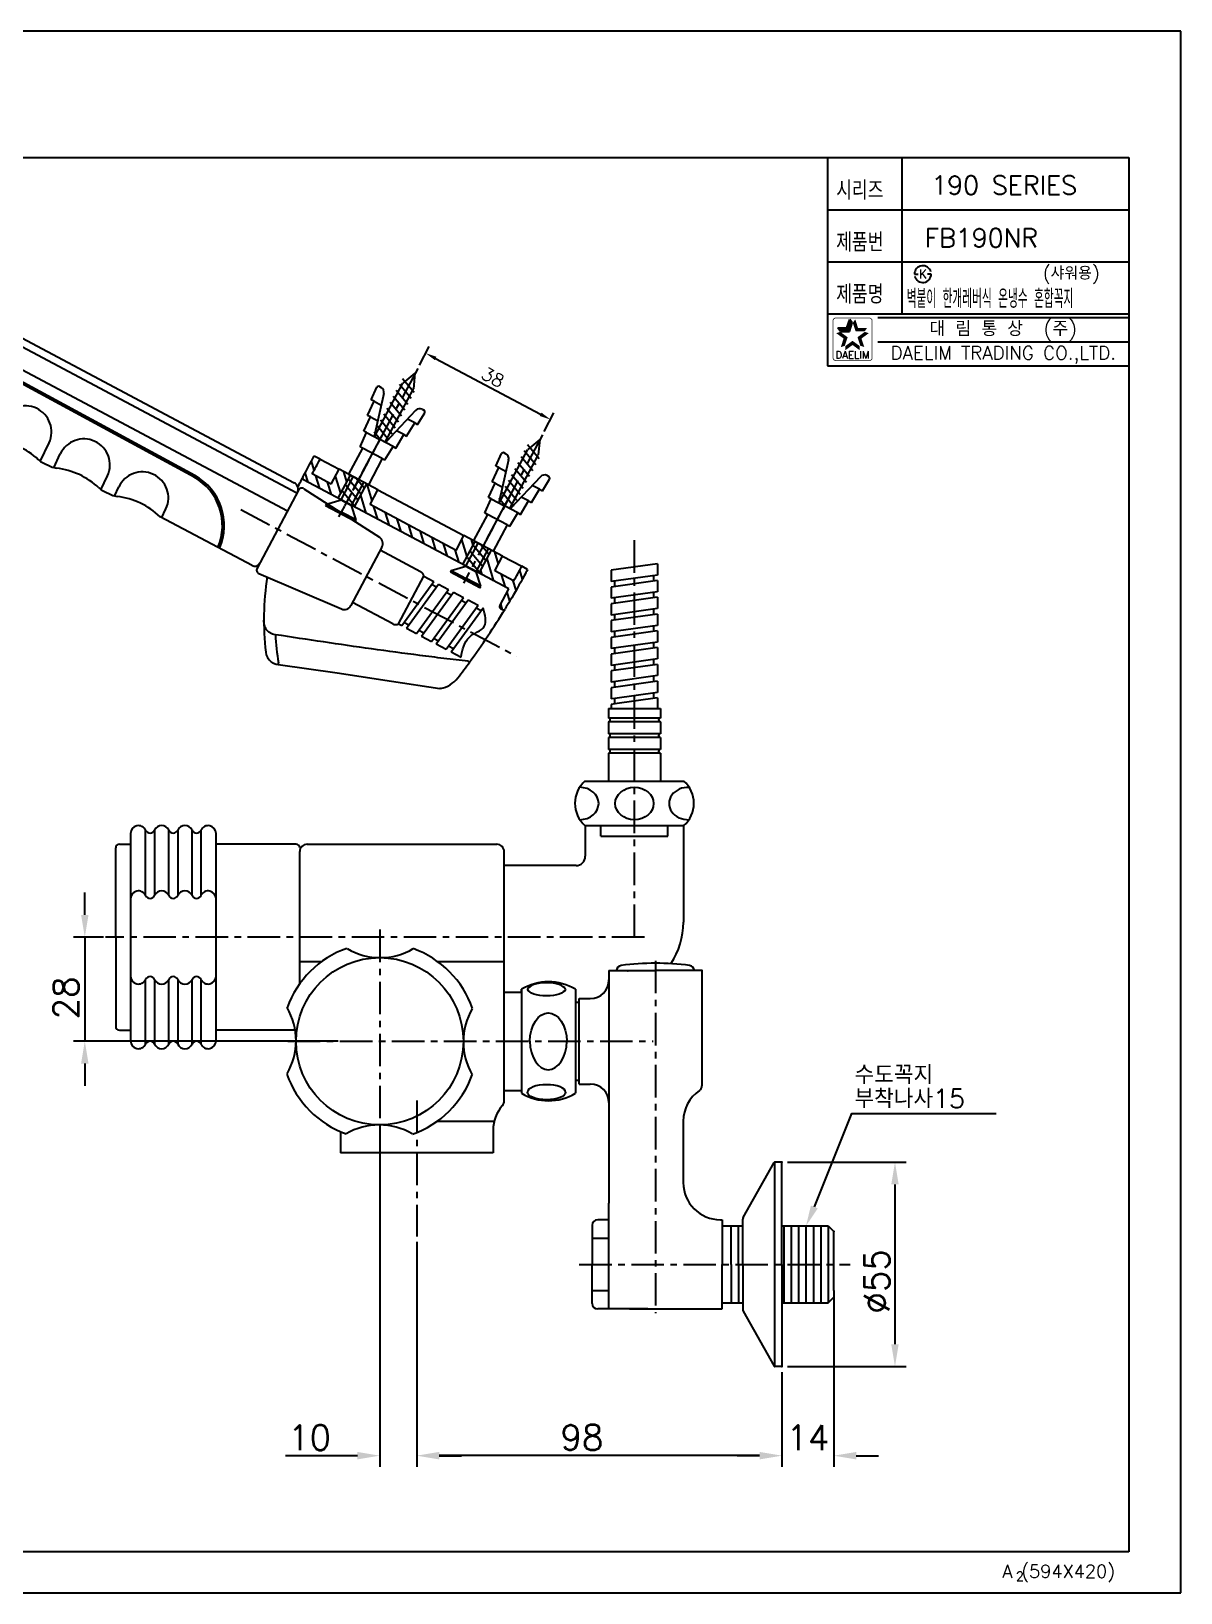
# Model space of a CAD drawing. Extents: x 22467 to 23061, y -1659 to -1239.
# Drawn here: x 22751.7 to 23060.9, y -1658.9 to -1238.9 of the extents above; entities that cross this region are included whole.
import ezdxf
from ezdxf.enums import TextEntityAlignment as Align

# ---------------------------------------------------------------- set-up
doc = ezdxf.new("R2010")
doc.units = 0
doc.header["$LTSCALE"] = 7
doc.header["$MEASUREMENT"] = 0
doc.linetypes.add('CENTER', pattern=[2, 1.25, -0.25, 0.25, -0.25])
doc.layers.get('0').update_dxf_attribs({"color": 2, "linetype": 'CONTINUOUS'})
doc.layers.get('DEFPOINTS').update_dxf_attribs({"linetype": 'CONTINUOUS'})
for name, color, linetype in [('CENTER', 1, 'CENTER'), ('CL', 1, 'CENTER'), ('D', 2, 'CONTINUOUS'), ('DIM', 2, 'CONTINUOUS'), ('DWG', 7, 'CONTINUOUS')]:
    doc.layers.add(name, color=color, linetype=linetype)
doc.styles.add('GHS', font='romans', dxfattribs={"bigfont": 'ghs'})
doc.styles.add('HAN', font='TXT.shx', dxfattribs={"bigfont": 'GHS.shx'})
doc.styles.add('ROMANS', font='romans')
doc.dimstyles.get("Standard").update_dxf_attribs({"dimtxt": 0.18, "dimasz": 0.18, "dimexe": 0.18, "dimexo": 0.0625, "dimgap": 0.09, "dimtad": 0, "dimtih": 1, "dimtoh": 1, "dimdec": 4, "dimzin": 0, "dimdsep": 46, "dimtxsty": 'Standard', "dimcen": 0.09, "dimadec": 0, "dimazin": 0, "dimtfac": 1, "dimtdec": 4, "dimtofl": 0, "dimtmove": 0, "dimatfit": 3, "dimfxl": 0, "dimtolj": 1, "dimtzin": 0, "dimarcsym": 0})

# ---------------------------------------------------------------- blocks, each defined once
blk = doc.blocks.new('KS')
at = {"layer": 'D'}
for p, q in [((-2.25, 0), (-1.75, 0)), ((-1.75, 0), (-1.25, 0)), ((1.75, 0), (1.25, 0)), ((2.25, 0), (1.75, 0))]:
    blk.add_line(p, q, dxfattribs=at)
for start, end in [(15, 180), (195, 0)]:
    blk.add_arc((0, 0), 2.25, start, end, dxfattribs=at)
at = {"layer": 'D', "style": 'HAN'}
blk.add_text('K', height=2.39, dxfattribs=at).set_placement((0, 0), align=Align.MIDDLE)
blk = doc.blocks.new('BORDER')
for p, q in [((1, 1), (0, 1)), ((1, 0), (1, 1)), ((0, 0), (1, 0))]:
    blk.add_line(p, q)
blk = doc.blocks.new('양식')
at = {"color": 4}
for p, q in [((1219, 386), (1768, 386)), ((1768, 386), (1768, 11)), ((1768, 11), (1219, 11))]:
    blk.add_line(p, q, dxfattribs=at)
at = {"color": 7}
for p, q in [((1687, 386), (1687, 330)), ((1707, 386), (1707, 344)), ((1687, 372), (1768, 372)), ((1687, 358), (1768, 358)), ((1687, 344), (1768, 344)), ((1687, 330), (1768, 330))]:
    blk.add_line(p, q, dxfattribs=at)
at = {"color": 2}
for p, q in [((1692.24, 340.18), (1692.99, 342.49)), ((1692.9, 339.27), (1693.65, 341.57)), ((1693.65, 341.57), (1692.99, 342.49)), ((1689.81, 340.18), (1692.24, 340.18)), ((1690.48, 339.27), (1689.81, 340.18)), ((1690.48, 339.27), (1692.9, 339.27))]:
    blk.add_line(p, q, dxfattribs=at)
at = {"color": 2, "linetype": 'Continuous'}
for p, q in [((1700.5, 343), (1768, 343)), ((1700.5, 336.5), (1768, 336.5))]:
    blk.add_line(p, q, dxfattribs=at)
at = {"color": 2, "linetype": 'Continuous', "const_width": 0.2}
for points in [[(1688.48, 342.13, -0.414214), (1689.23, 342.88)], [(1688.48, 332.13), (1688.48, 342.13, -1)], [(1689.23, 342.88), (1698.23, 342.88, -0.414214), (1698.98, 342.13, 0.043396)], [(1698.98, 342.13), (1698.98, 332.13, -0.414214), (1698.23, 331.38)], [(1698.23, 331.38), (1689.48, 331.38, -0.414214), (1688.48, 332.13, 0.672398)]]:
    blk.add_lwpolyline(points, format="xyb", dxfattribs=at)
at = {"color": 2}
for points in [[(1692.24, 340.18), (1692.9, 339.27), (1692.99, 342.49), (1693.65, 341.57)], [(1694.47, 342.49), (1693.8, 341.57), (1695.22, 340.18), (1694.55, 339.27)], [(1691.32, 337.35), (1692.4, 337.7), (1689.36, 338.78), (1690.43, 339.13)], [(1689.81, 340.18), (1690.48, 339.27), (1692.24, 340.18), (1692.9, 339.27)], [(1690.57, 335.05), (1691.65, 335.4), (1691.32, 337.35), (1692.4, 337.7)], [(1693.73, 335.6), (1693.73, 336.73), (1691.77, 334.18), (1691.77, 335.31)], [(1695.69, 334.18), (1695.69, 335.31), (1693.73, 335.6), (1693.73, 336.73)], [(1695.22, 340.18), (1694.55, 339.27), (1697.64, 340.18), (1696.98, 339.27)], [(1698.1, 338.78), (1697.02, 339.13), (1696.14, 337.35), (1695.06, 337.7)], [(1696.14, 337.35), (1695.06, 337.7), (1696.89, 335.05), (1695.81, 335.4)]]:
    blk.add_solid(points, dxfattribs=at)
at = {"xscale": 594, "yscale": 420, "zscale": 594}
blk.add_blockref('BORDER', (1188, 0), dxfattribs=at)
at = {"layer": 'D', "color": 4}
blk.add_blockref('KS', (1712.63, 354.68), dxfattribs=at)
at = {"color": 7, "linetype": 'Continuous'}
for s, height, style, p in [('대 림 통 상  (주)', 4, 'GHS', (1734.26, 339.7)), ('DAELIM TRADING CO.,LTD.', 3.6, 'ROMANS', (1734.26, 332.93))]:
    blk.add_text(s, height=height, dxfattribs=dict(at, style=style)).set_placement(p, align=Align.MIDDLE)
at = {"color": 2, "linetype": 'Continuous', "style": 'ROMANS'}
blk.add_text('DAELIM', height=2, dxfattribs=at).set_placement((1693.73, 331.93), align=Align.CENTER)
at = {"color": 7, "style": 'GHS'}
for s, height, p in [('A (594X420)', 3.5, (1734.01, 4.03)), ('2', 2.5, (1737.67, 3.19))]:
    blk.add_text(s, height=height, dxfattribs=at).set_placement(p)
at = {"layer": 'D', "style": 'GHS', "width": 0.8}
for s, p in [('시리즈', (1689.34, 374.73)), ('제품번', (1689.34, 360.73)), ('제품명', (1689.34, 346.73))]:
    blk.add_text(s, height=5, dxfattribs=at).set_placement(p)
blk = doc.blocks.new('*D9')
at = {"layer": 'DEFPOINTS', "color": 0}
for p in [(22855.41, -1563.03), (22953.56, -1598.05), (22855.41, -1622)]:
    blk.add_point(p, dxfattribs=at)
at = {"layer": 'DIM', "color": 8, "lineweight": -2}
for p, q in [((22855.41, -1564.53), (22855.41, -1625)), ((22953.56, -1599.55), (22953.56, -1625)), ((22947.56, -1622), (22861.41, -1622))]:
    blk.add_line(p, q, dxfattribs=at)
at = {"layer": 'DIM', "color": 8}
for points in [[(22861.41, -1621), (22861.41, -1623), (22855.41, -1622)], [(22947.56, -1621), (22947.56, -1623), (22953.56, -1622)]]:
    blk.add_solid(points, dxfattribs=at)
at = {"layer": 'DIM', "color": 3, "insert": (22899.81, -1617.12), "char_height": 6.75, "attachment_point": 5, "style": 'ROMANS'}
blk.add_mtext('\\A1;98', dxfattribs=at)
blk = doc.blocks.new('*D10')
at = {"layer": 'DEFPOINTS', "color": 0}
for p in [(22845.41, -1533.05), (22855.41, -1563.03), (22855.41, -1622.01)]:
    blk.add_point(p, dxfattribs=at)
at = {"layer": 'DIM', "color": 8, "lineweight": -2}
for p, q in [((22845.41, -1534.55), (22845.41, -1625.01)), ((22855.41, -1564.53), (22855.41, -1625.01)), ((22839.41, -1622.01), (22820.07, -1622.01)), ((22861.41, -1622.01), (22867.41, -1622.01))]:
    blk.add_line(p, q, dxfattribs=at)
at = {"layer": 'DIM', "color": 8}
for points in [[(22839.41, -1621.01), (22839.41, -1623.01), (22845.41, -1622.01)], [(22861.41, -1621.01), (22861.41, -1623.01), (22855.41, -1622.01)]]:
    blk.add_solid(points, dxfattribs=at)
at = {"layer": 'DIM', "color": 3, "insert": (22826.55, -1617.14), "char_height": 6.75, "attachment_point": 5, "style": 'ROMANS'}
blk.add_mtext('\\A1;10', dxfattribs=at)
blk = doc.blocks.new('*D11')
at = {"layer": 'DEFPOINTS', "color": 0}
for p in [(22967.56, -1577.55), (22953.56, -1598.05), (22967.56, -1622.01)]:
    blk.add_point(p, dxfattribs=at)
at = {"layer": 'DIM', "color": 8, "lineweight": -2}
for p, q in [((22967.56, -1579.05), (22967.56, -1625.01)), ((22953.56, -1599.55), (22953.56, -1625.01)), ((22947.56, -1622.01), (22941.56, -1622.01)), ((22973.56, -1622.01), (22979.56, -1622.01))]:
    blk.add_line(p, q, dxfattribs=at)
at = {"layer": 'DIM', "color": 8}
for points in [[(22947.56, -1621.01), (22947.56, -1623.01), (22953.56, -1622.01)], [(22973.56, -1621.01), (22973.56, -1623.01), (22967.56, -1622.01)]]:
    blk.add_solid(points, dxfattribs=at)
at = {"layer": 'DIM', "color": 3, "insert": (22960.56, -1617.14), "char_height": 6.75, "attachment_point": 5, "style": 'ROMANS'}
blk.add_mtext('\\A1;14', dxfattribs=at)
blk = doc.blocks.new('*D12')
at = {"layer": 'DEFPOINTS', "color": 0}
for p in [(22953.56, -1543.05), (22953.56, -1598.05), (22983.99, -1598.05)]:
    blk.add_point(p, dxfattribs=at)
at = {"layer": 'DIM', "color": 8, "lineweight": -2}
for p, q in [((22955.06, -1543.05), (22986.99, -1543.05)), ((22983.99, -1549.05), (22983.99, -1592.05)), ((22955.06, -1598.05), (22986.99, -1598.05))]:
    blk.add_line(p, q, dxfattribs=at)
at = {"layer": 'DIM', "color": 8}
for points in [[(22982.99, -1549.05), (22984.99, -1549.05), (22983.99, -1543.05)], [(22982.99, -1592.05), (22984.99, -1592.05), (22983.99, -1598.05)]]:
    blk.add_solid(points, dxfattribs=at)
at = {"layer": 'DIM', "color": 3, "insert": (22979.11, -1575.13), "char_height": 6.75, "attachment_point": 5, "rotation": 90, "style": 'ROMANS'}
blk.add_mtext('\\A1;%%C55', dxfattribs=at)
blk = doc.blocks.new('A$C67FB5687')
at = {"layer": 'CL'}
blk.add_line((36, 120.57), (36, 53.21), dxfattribs=at)
at = {"layer": 'D'}
blk.add_spline([(258.83, 0), (261.1, 5.4), (265.05, 8.26), (264.77, 13.27)], degree=3, dxfattribs=at)
at = {"layer": 'DWG'}
for p, q in [((95.89, 109.69), (213.94, 46.92)), ((214.71, 44.11), (94.9, 107.82)), ((1, 98.22), (1, 83.22)), ((1, 98.22), (40.71, 98.22)), ((1, 97.72), (44.63, 97.72)), ((212.13, 39.26), (97.55, 100.19)), ((187.27, 48.85), (97.83, 97.32)), ((187.03, 48.41), (99.16, 96.03)), ((0, 83.22), (72, 83.22)), ((0, 83.22), (0, 68.72)), ((0.2, 68.72), (0.2, 83.22)), ((0.55, 68.72), (0.55, 83.22)), ((1.07, 68.72), (1.07, 83.22)), ((1.76, 68.72), (1.76, 83.22)), ((2.62, 68.72), (2.62, 83.22)), ((3.64, 68.72), (3.64, 83.22)), ((4.82, 68.72), (4.82, 83.22)), ((6.15, 68.72), (6.15, 83.22)), ((7.63, 68.72), (7.63, 83.22)), ((9.25, 68.72), (9.25, 83.22)), ((10.99, 68.72), (10.99, 83.22)), ((12.86, 68.72), (12.86, 83.22)), ((14.84, 68.72), (14.84, 83.22)), ((16.92, 68.72), (16.92, 83.22)), ((19.1, 68.72), (19.1, 83.22)), ((21.36, 68.72), (21.36, 83.22)), ((23.69, 68.72), (23.69, 83.22)), ((26.08, 68.72), (26.08, 83.22)), ((28.52, 68.72), (28.52, 83.22)), ((30.99, 68.72), (30.99, 83.22)), ((33.49, 68.72), (33.49, 83.22)), ((36, 83.22), (36, 68.72)), ((38.51, 68.72), (38.51, 83.22)), ((41.01, 68.72), (41.01, 83.22)), ((43.48, 68.72), (43.48, 83.22)), ((45.92, 68.72), (45.92, 83.22)), ((48.31, 68.72), (48.31, 83.22)), ((50.64, 68.72), (50.64, 83.22)), ((52.9, 68.72), (52.9, 83.22)), ((55.08, 68.72), (55.08, 83.22)), ((57.16, 68.72), (57.16, 83.22)), ((59.14, 68.72), (59.14, 83.22)), ((61.01, 68.72), (61.01, 83.22)), ((62.75, 68.72), (62.75, 83.22)), ((64.37, 68.72), (64.37, 83.22)), ((65.85, 68.72), (65.85, 83.22)), ((67.18, 68.72), (67.18, 83.22)), ((68.36, 68.72), (68.36, 83.22)), ((69.38, 68.72), (69.38, 83.22)), ((70.24, 68.72), (70.24, 83.22)), ((70.93, 68.72), (70.93, 83.22)), ((71.45, 68.72), (71.45, 83.22)), ((72, 83.22), (72, 68.72)), ((79.91, 83.25), (99.6, 74.07)), ((100.37, 73.71), (103.9, 81.29)), ((113.06, 67.8), (116.59, 75.38)), ((116.68, 66.11), (119.62, 72.41)), ((72, 68.72), (0, 68.72)), ((1, 68.72), (1, 66.72)), ((71, 68.72), (71, 66.72)), ((113.83, 67.44), (115.91, 66.47)), ((70, 65.72), (2, 65.72)), ((7, 59.42), (7, 65.72)), ((7.73, 59.42), (7.73, 64.72)), ((11.09, 59.42), (11.09, 64.88)), ((17.83, 59.42), (17.83, 64.2)), ((20.87, 59.42), (20.87, 64.2)), ((28.16, 59.42), (28.16, 63.82)), ((31.96, 59.42), (31.96, 63.82)), ((40.04, 59.42), (40.04, 63.82)), ((43.84, 59.42), (43.84, 63.82)), ((51.13, 59.42), (51.13, 64.2)), ((54.17, 59.42), (54.17, 64.2)), ((60.91, 59.42), (60.91, 64.88)), ((64.27, 59.42), (64.27, 64.72)), ((65, 59.42), (65, 65.72)), ((129.37, 60.19), (132.31, 66.5)), ((132.99, 58.5), (135.34, 63.53)), ((130.14, 59.83), (132.22, 58.86)), ((8, 58.42), (64, 58.42)), ((17, 56.42), (17, 58.42)), ((17.5, 55.92), (54.5, 55.92)), ((18.15, 55.92), (18.15, 58.42)), ((26.98, 55.92), (26.98, 58.42)), ((29.75, 55.92), (29.75, 58.42)), ((42.24, 55.92), (42.24, 58.42)), ((45.02, 55.92), (45.02, 58.42)), ((53.85, 55.92), (53.85, 58.42)), ((55, 56.42), (55, 58.42)), ((145.68, 52.58), (148.03, 57.62)), ((149.31, 50.89), (151.06, 54.66)), ((146.45, 52.22), (148.54, 51.25)), ((162, 44.98), (163.75, 48.74)), ((162.77, 44.62), (164.85, 43.65)), ((165.62, 43.29), (166.78, 45.78)), ((178.31, 37.37), (179.47, 39.86)), ((202.65, 24.61), (177.91, 37.76)), ((247.97, 22.99), (237.12, 28.76)), ((241.99, 8.96), (248.81, 21.75)), ((248.81, 21.75), (251.48, 20.33)), ((242.88, 8.49), (251.48, 20.33)), ((244.18, 7.79), (252.79, 19.64)), ((246.86, 6.37), (255.46, 18.21)), ((248.2, 5.66), (256.8, 17.5)), ((252.23, 18.8), (250.89, 19.51)), ((252.79, 19.64), (255.46, 18.21)), ((256.21, 16.69), (254.87, 17.4)), ((256.8, 17.5), (259.48, 16.08)), ((240.5, 8.96), (229.65, 14.72)), ((250.87, 4.23), (259.48, 16.08)), ((252.18, 3.54), (260.78, 15.39)), ((254.85, 2.12), (263.46, 13.96)), ((256.16, 1.42), (264.77, 13.27)), ((260.22, 14.55), (258.88, 15.26)), ((260.78, 15.39), (263.46, 13.96)), ((264.2, 12.44), (262.87, 13.15)), ((241.99, 8.96), (242.88, 8.49)), ((244.81, 8.59), (243.47, 9.3)), ((244.18, 7.79), (246.86, 6.37)), ((248.79, 6.47), (247.45, 7.18)), ((248.2, 5.66), (250.87, 4.23)), ((252.8, 4.34), (251.46, 5.05)), ((252.18, 3.54), (254.85, 2.12)), ((256.78, 2.22), (255.45, 2.93)), ((256.16, 1.42), (258.83, 0))]:
    blk.add_line(p, q, dxfattribs=at)
at = {"layer": 'DWG', "color": 7}
for p, q in [((24, 107.79), (1.43, 103.22)), ((1, 98.22), (1, 101.67)), ((215.14, 44.94), (203.97, 23.89)), ((216.56, 45.31), (236.89, 32.23)), ((237.57, 29.61), (229.2, 13.88)), ((204.44, 22.51), (226.65, 12.98)), ((229.23, 13.93), (229.2, 13.88))]:
    blk.add_line(p, q, dxfattribs=at)
at = {"layer": 'DWG'}
for centre, radius, start, end in [((53.64, 30.22), 90, 62, 124.7905), ((53.64, 30.22), 87.88, 62, 97.0252), ((69.38, 47.21), 60, 62, 105.8462), ((40.71, 148.22), 50, 270, 288.818), ((73.29, 52.62), 51, 61.2265, 108.818), ((74.63, 50.76), 51.5, 61.5435, 107.191), ((44.63, 147.72), 50, 270, 287.191), ((75.69, 74.19), 10, 65, 115.3961), ((110.24, 78.33), 7, 335, 155), ((125.97, 69.45), 7, 335, 155), ((101.71, 78.61), 5, 245, 263.3047), ((98.79, 53.78), 20, 46.6953, 83.3047), ((115.94, 71.97), 5, 226.6953, 245), ((141.69, 60.58), 7, 335, 155), ((2, 66.72), 1, 180, 270), ((6.73, 64.72), 1, 0, 74.1625), ((10.09, 64.72), 1, 0, 90), ((19.35, 64.2), 1.52, 0, 180), ((30.06, 63.82), 1.9, 0, 180), ((41.94, 63.82), 1.9, 0, 180), ((52.65, 64.2), 1.52, 0, 180), ((61.91, 64.72), 1, 90, 180), ((65.27, 64.72), 1, 105.8375, 180), ((70, 66.72), 1, 270, 0), ((118.02, 71), 5, 245, 263.3047), ((115.11, 46.17), 20, 46.6953, 83.3047), ((8, 59.42), 1, 180, 270), ((8.73, 59.42), 1, 180, 270), ((12.09, 59.42), 1, 180, 270), ((16.83, 59.42), 1, 270, 0), ((21.87, 59.42), 1, 180, 270), ((27.16, 59.42), 1, 270, 0), ((32.96, 59.42), 1, 180, 270), ((39.04, 59.42), 1, 270, 0), ((44.84, 59.42), 1, 180, 270), ((50.13, 59.42), 1, 270, 0), ((55.17, 59.42), 1, 180, 270), ((59.91, 59.42), 1, 270, 0), ((63.27, 59.42), 1, 270, 0), ((64, 59.42), 1, 270, 0), ((132.25, 64.36), 5, 226.6953, 245), ((134.34, 63.39), 5, 245, 263.3047), ((17.5, 56.42), 0.5, 180, 270), ((54.5, 56.42), 0.5, 270, 0), ((131.42, 38.56), 20, 46.6953, 83.3047), ((157.41, 51.7), 7, 335, 155), ((148.57, 56.76), 5, 226.6953, 245), ((150.65, 55.79), 5, 245, 263.3047), ((147.73, 30.96), 20, 46.6953, 83.3047), ((173.13, 42.82), 7, 335, 155), ((179.65, 35.36), 15, 337.0106, 60.5435), ((179.65, 35.36), 15.5, 336.8486, 60.5435), ((164.88, 49.15), 5, 226.6953, 245), ((166.96, 48.18), 5, 245, 263.3047), ((164.05, 23.35), 20, 46.1159, 83.3047), ((203.35, 25.94), 1.5, 242, 332), ((247.3, 21.65), 1.5, 4.2, 63.7324), ((241.24, 10.26), 1.5, 240.2676, 299.8)]:
    blk.add_arc(centre, radius, start, end, dxfattribs=at)
at = {"layer": 'DWG', "color": 7}
for centre, radius, start, end in [((50.99, 78.27), 40, 101.68, 132.4342), ((44.21, 164.29), 60, 250.3123, 278.4155), ((4, 101.67), 3, 124.7905, 180), ((213, 45.15), 2, 332, 62), ((216.02, 44.47), 1, 57.2821, 152.0457), ((235.8, 30.55), 2, 332, 57.2364), ((204.85, 23.42), 1, 152.0457, 246.8094), ((227.44, 14.81), 2, 246.7636, 332)]:
    blk.add_arc(centre, radius, start, end, dxfattribs=at)

msp = doc.modelspace()

# ---------------------------------------------------------------- hatches: boundary and pattern name
at = {"layer": 'D'}
h = msp.add_hatch(dxfattribs=at)
h.set_pattern_fill('ANSI31', color=256, scale=20, angle=62)
h.set_pattern_definition([(107, (-8255.045, -11217.1012), (-2.39076189, -0.73092926), [])])
edge = h.paths.add_edge_path()
edge.add_line((22832.4, -1360.67), (22827.28, -1357.95))
edge.add_arc((21494.82, -648.18), 1509.72, 331.95682, 332.1276)
edge.add_line((22829.39, -1353.97), (22827.8, -1353.13))
edge.add_arc((20273.01, 1.35), 2891.64, 331.93997, 332.06875, ccw=False)
edge.add_arc((22825.19, -1359.1), 0.5, 151.9335, 242)
edge.add_line((22824.96, -1359.54), (22834.23, -1364.47))
edge.add_line((22834.23, -1364.47), (22837.52, -1358.29))
edge.add_line((22837.52, -1358.29), (22834.51, -1356.7))
edge.add_line((22834.51, -1356.7), (22832.4, -1360.67))
h.paths.add_polyline_path([(22844.93, -1362.24), (22841.93, -1360.64), (22838.64, -1366.82), (22867.78, -1382.31), (22871.07, -1376.13), (22868.07, -1374.54), (22865.95, -1378.51), (22842.82, -1366.21)])
edge = h.paths.add_edge_path()
edge.add_spline(control_points=[(22879.13, -1394.28), (22879.57, -1393.56), (22881.34, -1390.61), (22883.36, -1387.06), (22884.9, -1384.21), (22885.2, -1383.65)], knot_values=[0, 0, 0, 0, 0.206315, 0.843077, 1, 1, 1, 1], degree=3, periodic=0)
edge.add_line((22885.2, -1383.65), (22883.61, -1382.8))
edge.add_arc((22768.32, -1321.7), 130.48, 330.1001, 332.0764, ccw=False)
edge.add_line((22881.43, -1386.74), (22876.37, -1384.05))
edge.add_line((22876.37, -1384.05), (22878.48, -1380.08))
edge.add_line((22878.48, -1380.08), (22875.48, -1378.48))
edge.add_line((22875.48, -1378.48), (22872.2, -1384.66))
edge.add_line((22872.2, -1384.66), (22880.14, -1388.89))
edge.add_line((22880.14, -1388.89), (22877.71, -1393.46))
edge.add_arc((22878.15, -1393.69), 0.5, 152.1136, 239.1181)
edge.add_line((22877.9, -1394.12), (22878.45, -1394.45))
edge.add_arc((22878.71, -1394.02), 0.5, 239.3781, 328.7412)

# ---------------------------------------------------------------- linework, layer by layer
msp.add_solid([(22963.23, -1555.51), (22960.06, -1560.2), (22961.39, -1554.72)])
at = {"layer": 'CENTER', "linetype": 'CENTER'}
for p, q in [((22913.91, -1482.55), (22913.91, -1374.47)), ((22916.63, -1482.55), (22771.66, -1482.55)), ((22845.41, -1480.52), (22845.41, -1534.53)), ((22919.56, -1488.9), (22919.56, -1583.7)), ((22820.69, -1510.55), (22918.97, -1510.55)), ((22855.41, -1526.52), (22855.41, -1563.03)), ((22899.09, -1570.55), (22971.96, -1570.55))]:
    msp.add_line(p, q, dxfattribs=at)
at = {"layer": 'CL'}
for p, q in [((22855.63, -1329.56), (22834.37, -1369.53)), ((22889.18, -1347.4), (22867.92, -1387.37)), ((22808.06, -1367.55), (22882.24, -1406.99))]:
    msp.add_line(p, q, dxfattribs=at)
at = {"layer": 'CL', "ltscale": 0.5}
msp.add_line((22840.19, -1358.58), (22835.97, -1366.53), dxfattribs=at)
at = {"layer": 'D'}
for p, q in [((22856.1, -1328.67), (22858.73, -1323.71)), ((22860.44, -1326.89), (22888.7, -1341.91)), ((22840.66, -1357.7), (22848.1, -1343.72)), ((22889.65, -1346.51), (22892.29, -1341.55)), ((22874.21, -1375.54), (22881.65, -1361.56))]:
    msp.add_line(p, q, dxfattribs=at)
for points in [[(22860.68, -1326.45), (22860.21, -1327.33), (22857.79, -1325.48)], [(22888.93, -1341.47), (22888.46, -1342.35), (22891.35, -1343.32)]]:
    msp.add_solid(points, dxfattribs=at)
at = {"layer": 'DEFPOINTS', "linetype": 'ByBlock'}
msp.add_point((22971.96, -1570.55), dxfattribs=at)
at = {"layer": 'DIM', "color": 8}
for p, q in [((22766.11, -1476.55), (22766.11, -1470.55)), ((22771.16, -1482.55), (22763.11, -1482.55)), ((22766.11, -1482.55), (22766.11, -1510.55)), ((22834.24, -1510.55), (22763.11, -1510.55)), ((22766.11, -1516.55), (22766.11, -1522.55))]:
    msp.add_line(p, q, dxfattribs=at)
at = {"layer": 'DIM'}
msp.add_lwpolyline([(22962.31, -1555.12), (22972.41, -1529.97), (23011.2, -1529.97)], dxfattribs=at)
at = {"layer": 'DIM', "color": 8}
for points in [[(22765.11, -1476.55), (22767.11, -1476.55), (22766.11, -1482.55)], [(22765.11, -1516.55), (22767.11, -1516.55), (22766.11, -1510.55)]]:
    msp.add_solid(points, dxfattribs=at)
at = {"layer": 'DWG', "color": 2}
for p, q in [((22854.9, -1330.85), (22851.68, -1333.53)), ((22854.9, -1330.85), (22854.51, -1335.02)), ((22843.11, -1337.99), (22844.64, -1334.66)), ((22844.02, -1347.95), (22851.68, -1333.53)), ((22845.33, -1334.43), (22845.78, -1334.67)), ((22846.85, -1349.45), (22854.51, -1335.03)), ((22853.01, -1339.24), (22849.88, -1335.53)), ((22853.86, -1337.64), (22850.73, -1333.93)), ((22854.7, -1336.04), (22851.58, -1332.33)), ((22842.14, -1342.21), (22843.9, -1338.4)), ((22843.9, -1338.4), (22843.11, -1337.99)), ((22846.54, -1336.33), (22843.9, -1347.89)), ((22843.9, -1338.4), (22845.83, -1339.43)), ((22851.31, -1342.44), (22848.19, -1338.72)), ((22852.16, -1340.84), (22849.04, -1337.12)), ((22841.15, -1346.43), (22842.91, -1342.62)), ((22842.91, -1342.62), (22842.14, -1342.21)), ((22842.91, -1342.62), (22844.87, -1343.66)), ((22848.76, -1347.24), (22845.64, -1343.52)), ((22849.61, -1345.64), (22846.49, -1341.92)), ((22855.07, -1340.85), (22846.97, -1349.52)), ((22850.46, -1344.04), (22847.34, -1340.32)), ((22854.83, -1344.21), (22852.89, -1343.18)), ((22855.62, -1344.63), (22857.52, -1341.5)), ((22856.87, -1340.55), (22857.32, -1340.79)), ((22840.12, -1350.62), (22841.87, -1346.81)), ((22841.87, -1346.81), (22841.15, -1346.43)), ((22841.87, -1346.81), (22845.44, -1348.7)), ((22845.75, -1348.87), (22843.94, -1346.72)), ((22847.91, -1348.83), (22844.79, -1345.12)), ((22849.72, -1350.98), (22851.89, -1347.39)), ((22851.89, -1347.39), (22849.93, -1346.35)), ((22851.89, -1347.39), (22852.66, -1347.8)), ((22852.66, -1347.8), (22854.83, -1344.21)), ((22854.83, -1344.21), (22855.62, -1344.63)), ((22840.82, -1350.99), (22837.07, -1358.06)), ((22840.82, -1350.99), (22840.12, -1350.62)), ((22846.12, -1353.81), (22840.82, -1350.99)), ((22849, -1350.59), (22845.44, -1348.7)), ((22846.83, -1354.18), (22849, -1350.59)), ((22849, -1350.59), (22849.72, -1350.98)), ((22877.57, -1365.79), (22885.23, -1351.37)), ((22878.88, -1352.27), (22879.34, -1352.51)), ((22887.41, -1355.48), (22884.29, -1351.77)), ((22888.26, -1353.88), (22885.13, -1350.17)), ((22888.45, -1348.69), (22885.23, -1351.37)), ((22888.45, -1348.69), (22888.07, -1352.86)), ((22846.12, -1353.81), (22842.37, -1360.87)), ((22846.12, -1353.81), (22846.83, -1354.18)), ((22875.69, -1360.05), (22877.45, -1356.24)), ((22876.66, -1355.83), (22878.19, -1352.5)), ((22877.45, -1356.24), (22876.66, -1355.83)), ((22877.45, -1356.24), (22879.39, -1357.27)), ((22880.09, -1354.16), (22877.46, -1365.73)), ((22880.4, -1367.29), (22888.06, -1352.87)), ((22884.86, -1360.28), (22881.74, -1356.56)), ((22885.71, -1358.68), (22882.59, -1354.96)), ((22886.56, -1357.08), (22883.44, -1353.37)), ((22835.02, -1364.9), (22838.31, -1358.71)), ((22837.07, -1358.06), (22839.72, -1359.46)), ((22840.27, -1363.22), (22837.15, -1359.5)), ((22837.85, -1366.4), (22841.13, -1360.22)), ((22841.12, -1361.62), (22838.98, -1359.07)), ((22842.37, -1360.87), (22839.72, -1359.46)), ((22874.7, -1364.27), (22876.46, -1360.46)), ((22876.46, -1360.46), (22875.69, -1360.05)), ((22876.46, -1360.46), (22878.42, -1361.5)), ((22883.16, -1363.48), (22880.04, -1359.76)), ((22888.62, -1358.69), (22880.52, -1367.36)), ((22884.01, -1361.88), (22880.89, -1358.16)), ((22889.17, -1362.47), (22891.07, -1359.34)), ((22890.42, -1358.39), (22890.88, -1358.63)), ((22831.1, -1366.1), (22835.02, -1364.9)), ((22835.02, -1364.9), (22837.85, -1366.4)), ((22838.57, -1366.42), (22835.45, -1362.7)), ((22839.42, -1364.82), (22836.3, -1361.1)), ((22873.67, -1368.46), (22875.42, -1364.65)), ((22875.42, -1364.65), (22874.7, -1364.27)), ((22875.42, -1364.65), (22878.99, -1366.54)), ((22879.3, -1366.71), (22877.49, -1364.56)), ((22881.46, -1366.67), (22878.34, -1362.96)), ((22882.31, -1365.08), (22879.19, -1361.36)), ((22885.44, -1365.23), (22883.48, -1364.19)), ((22886.21, -1365.64), (22888.38, -1362.05)), ((22888.38, -1362.05), (22886.45, -1361.02)), ((22888.38, -1362.05), (22889.17, -1362.47)), ((22831.1, -1366.1), (22830.87, -1366.54)), ((22838.82, -1370.76), (22830.87, -1366.54)), ((22831.1, -1366.1), (22835.08, -1368.21)), ((22839.05, -1370.32), (22835.08, -1368.21)), ((22839.05, -1370.32), (22837.85, -1366.4)), ((22874.38, -1368.83), (22870.62, -1375.9)), ((22874.38, -1368.83), (22873.67, -1368.46)), ((22879.68, -1371.65), (22874.38, -1368.83)), ((22882.55, -1368.43), (22878.99, -1366.54)), ((22880.38, -1372.02), (22882.55, -1368.43)), ((22882.55, -1368.43), (22883.27, -1368.82)), ((22883.27, -1368.82), (22885.44, -1365.23)), ((22885.44, -1365.23), (22886.21, -1365.64)), ((22838.82, -1370.76), (22839.05, -1370.32)), ((22879.68, -1371.65), (22875.92, -1378.71)), ((22879.68, -1371.65), (22880.38, -1372.02)), ((22868.58, -1382.74), (22871.86, -1376.55)), ((22870.62, -1375.9), (22873.27, -1377.3)), ((22873.82, -1381.06), (22870.7, -1377.34)), ((22874.67, -1379.46), (22872.53, -1376.91)), ((22875.92, -1378.71), (22873.27, -1377.3)), ((22872.12, -1384.25), (22869, -1380.54)), ((22872.97, -1382.66), (22869.85, -1378.94)), ((22871.4, -1384.24), (22874.68, -1378.06)), ((22864.65, -1383.94), (22864.42, -1384.38)), ((22872.37, -1388.6), (22864.42, -1384.38)), ((22864.65, -1383.94), (22868.58, -1382.74)), ((22864.65, -1383.94), (22868.63, -1386.05)), ((22868.58, -1382.74), (22871.4, -1384.24)), ((22872.6, -1388.16), (22871.4, -1384.24)), ((22872.6, -1388.16), (22868.63, -1386.05)), ((22872.37, -1388.6), (22872.6, -1388.16))]:
    msp.add_line(p, q, dxfattribs=at)
at = {"layer": 'DWG', "linetype": 'Continuous'}
for p, q in [((22829.39, -1353.97), (22827.8, -1353.13)), ((22829.39, -1353.97), (22834.51, -1356.7)), ((22880.14, -1388.89), (22824.96, -1359.54)), ((22832.4, -1360.67), (22827.28, -1357.95)), ((22832.4, -1360.67), (22834.51, -1356.7)), ((22834.23, -1364.47), (22837.52, -1358.29)), ((22844.93, -1362.24), (22834.51, -1356.7)), ((22838.64, -1366.82), (22841.93, -1360.64)), ((22842.82, -1366.21), (22844.93, -1362.24)), ((22844.93, -1362.24), (22868.07, -1374.54)), ((22865.95, -1378.51), (22842.82, -1366.21)), ((22865.95, -1378.51), (22868.07, -1374.54)), ((22867.78, -1382.31), (22871.07, -1376.13)), ((22878.48, -1380.08), (22868.07, -1374.54)), ((22872.2, -1384.66), (22875.48, -1378.48)), ((22876.37, -1384.05), (22878.48, -1380.08)), ((22878.48, -1380.08), (22883.61, -1382.8)), ((22881.44, -1386.74), (22876.37, -1384.05)), ((22885.2, -1383.65), (22883.61, -1382.8)), ((22877.71, -1393.46), (22880.14, -1388.89)), ((22877.9, -1394.12), (22878.45, -1394.45)), ((22814.27, -1397.31), (22814.27, -1397.28)), ((22818.12, -1409.22), (22818.19, -1408.73)), ((22869.6, -1408.58), (22869.2, -1408.28)), ((22900.62, -1440.55), (22927.21, -1440.55)), ((22900.62, -1452.55), (22900.71, -1452.55)), ((22900.71, -1452.55), (22900.71, -1460.8)), ((22900.71, -1452.55), (22927.11, -1452.55)), ((22904.91, -1455.36), (22904.91, -1452.55)), ((22922.91, -1455.36), (22922.91, -1452.55)), ((22927.11, -1452.55), (22927.11, -1478.55)), ((22927.21, -1452.55), (22927.11, -1452.55)), ((22778.41, -1454.67), (22778.41, -1510.42)), ((22782.46, -1471.34), (22782.46, -1453.78)), ((22784.85, -1453.78), (22784.85, -1471.34)), ((22788.71, -1471.34), (22788.71, -1453.78)), ((22791.1, -1453.78), (22791.1, -1471.34)), ((22794.96, -1471.34), (22794.96, -1453.78)), ((22797.35, -1453.78), (22797.35, -1471.34)), ((22801.41, -1510.42), (22801.41, -1454.67)), ((22900.62, -1455.36), (22900.71, -1455.36)), ((22904.91, -1455.36), (22922.91, -1455.36)), ((22927.11, -1455.36), (22927.21, -1455.36)), ((22774.41, -1482.55), (22774.41, -1458.55)), ((22775.41, -1457.55), (22778.41, -1457.55)), ((22822.91, -1457.55), (22801.41, -1457.55)), ((22823.91, -1495.05), (22823.91, -1459.55)), ((22825.91, -1457.55), (22876.91, -1457.55)), ((22878.91, -1467.05), (22878.91, -1459.55)), ((22898.21, -1463.3), (22878.91, -1463.3)), ((22878.91, -1523.75), (22878.91, -1467.05)), ((22774.41, -1482.55), (22774.41, -1506.55)), ((22823.91, -1489.05), (22829.92, -1489.05)), ((22860.91, -1489.05), (22878.91, -1489.05)), ((22782.46, -1511.31), (22782.46, -1493.92)), ((22784.85, -1493.92), (22784.85, -1511.31)), ((22788.71, -1511.31), (22788.71, -1493.92)), ((22791.1, -1493.92), (22791.1, -1511.31)), ((22794.96, -1511.31), (22794.96, -1493.92)), ((22797.35, -1493.92), (22797.35, -1511.31)), ((22907.06, -1491.55), (22919.56, -1491.55)), ((22907.06, -1491.55), (22907.06, -1510.55)), ((22932.06, -1491.55), (22919.56, -1491.55)), ((22932.06, -1491.55), (22930.06, -1491.55)), ((22932.06, -1491.55), (22932.06, -1522.56)), ((22932.06, -1491.55), (22932.06, -1494.55)), ((22932.06, -1491.55), (22932.06, -1494.55)), ((22878.91, -1497.35), (22883.56, -1497.35)), ((22883.56, -1497.35), (22883.56, -1496.57)), ((22883.56, -1496.57), (22883.56, -1524.52)), ((22898.06, -1496.57), (22898.06, -1524.52)), ((22899.06, -1510.55), (22899.06, -1499.05)), ((22899.06, -1499.05), (22902.06, -1499.05)), ((22898.06, -1500.05), (22899.06, -1500.05)), ((22775.41, -1507.55), (22778.41, -1507.55)), ((22822.68, -1507.55), (22801.41, -1507.55)), ((22899.06, -1522.05), (22899.06, -1510.55)), ((22907.06, -1510.55), (22907.06, -1554.05)), ((22878.91, -1526.53), (22878.91, -1523.75)), ((22878.91, -1523.75), (22883.56, -1523.75)), ((22883.56, -1523.75), (22883.56, -1524.52)), ((22898.06, -1521.05), (22899.06, -1521.05)), ((22899.06, -1522.05), (22902.06, -1522.05)), ((22860.91, -1532.05), (22876.21, -1532.05)), ((22927.06, -1532.05), (22927.06, -1548.55)), ((22834.91, -1534.88), (22834.91, -1540.55)), ((22875.91, -1534.46), (22875.91, -1540.55)), ((22875.91, -1540.55), (22834.91, -1540.55)), ((22943.13, -1557.97), (22951.47, -1543.16)), ((22951.71, -1598.05), (22951.71, -1543.05)), ((22953.56, -1543.05), (22951.71, -1543.05)), ((22953.56, -1570.55), (22953.56, -1543.05)), ((22907.06, -1559.05), (22907.06, -1554.05)), ((22902.56, -1560.05), (22902.56, -1570.55)), ((22907.06, -1558.55), (22904.06, -1558.55)), ((22907.06, -1582.55), (22907.06, -1559.05)), ((22907.06, -1560.15), (22907.06, -1559.05)), ((22937.06, -1558.55), (22937.56, -1558.55)), ((22937.56, -1558.55), (22937.56, -1570.55)), ((22937.56, -1560.2), (22943.06, -1560.2)), ((22939.9, -1570.55), (22939.9, -1560.2)), ((22941.9, -1570.55), (22941.9, -1560.2)), ((22943.06, -1570.55), (22943.06, -1558.4)), ((22953.56, -1560.2), (22966.06, -1560.2)), ((22954.06, -1560.2), (22954.06, -1580.9)), ((22956.06, -1560.2), (22956.06, -1580.9)), ((22958.06, -1560.2), (22958.06, -1580.9)), ((22960.06, -1560.2), (22960.06, -1580.9)), ((22962.06, -1560.2), (22962.06, -1580.9)), ((22964.06, -1560.2), (22964.06, -1580.9)), ((22966.06, -1560.2), (22966.06, -1580.9)), ((22966.06, -1560.2), (22967.56, -1561.7)), ((22967.56, -1563.55), (22967.56, -1561.7)), ((22902.56, -1563.55), (22907.06, -1563.55)), ((22967.56, -1577.55), (22967.56, -1563.55)), ((22902.56, -1581.05), (22902.56, -1570.55)), ((22937.56, -1582.55), (22937.56, -1570.55)), ((22939.9, -1570.55), (22939.9, -1580.9)), ((22941.9, -1570.55), (22941.9, -1580.9)), ((22943.06, -1570.55), (22943.06, -1582.7)), ((22953.56, -1570.55), (22953.56, -1598.05)), ((22902.56, -1577.55), (22907.06, -1577.55)), ((22967.56, -1577.55), (22967.56, -1579.4)), ((22917.56, -1582.55), (22904.06, -1582.55)), ((22912.56, -1582.55), (22937.56, -1582.55)), ((22937.56, -1580.9), (22943.06, -1580.9)), ((22943.13, -1583.12), (22951.47, -1597.94)), ((22953.56, -1580.9), (22966.06, -1580.9)), ((22966.06, -1580.9), (22967.56, -1579.4)), ((22953.56, -1598.05), (22951.71, -1598.05))]:
    msp.add_line(p, q, dxfattribs=at)
at = {"layer": 'DWG'}
for p, q in [((22920.16, -1382.12), (22907.66, -1383.87)), ((22907.66, -1383.87), (22907.66, -1386.9)), ((22920.16, -1385.15), (22907.66, -1386.9)), ((22919.16, -1386.77), (22919.16, -1385.29)), ((22920.16, -1382.12), (22920.16, -1385.15)), ((22920.16, -1386.63), (22907.66, -1388.38)), ((22907.66, -1388.38), (22907.66, -1391.41)), ((22920.16, -1389.66), (22907.66, -1391.41)), ((22908.66, -1388.24), (22908.66, -1386.76)), ((22919.16, -1391.28), (22919.16, -1389.8)), ((22920.16, -1386.63), (22920.16, -1389.66)), ((22920.16, -1391.14), (22907.66, -1392.89)), ((22907.66, -1392.89), (22907.66, -1395.92)), ((22920.16, -1394.17), (22907.66, -1395.92)), ((22908.66, -1392.75), (22908.66, -1391.27)), ((22919.16, -1395.79), (22919.16, -1394.31)), ((22920.16, -1391.14), (22920.16, -1394.17)), ((22920.16, -1395.65), (22907.66, -1397.4)), ((22907.66, -1397.4), (22907.66, -1400.43)), ((22908.66, -1397.26), (22908.66, -1395.78)), ((22920.16, -1395.65), (22920.16, -1398.68)), ((22920.16, -1398.68), (22907.66, -1400.43)), ((22920.16, -1400.16), (22907.66, -1401.91)), ((22907.66, -1401.91), (22907.66, -1404.94)), ((22908.66, -1401.77), (22908.66, -1400.29)), ((22919.16, -1400.3), (22919.16, -1398.82)), ((22920.16, -1400.16), (22920.16, -1403.19)), ((22920.16, -1403.19), (22907.66, -1404.94)), ((22920.16, -1404.67), (22907.66, -1406.42)), ((22907.66, -1406.42), (22907.66, -1409.45)), ((22908.66, -1406.28), (22908.66, -1404.8)), ((22919.16, -1404.81), (22919.16, -1403.33)), ((22920.16, -1404.67), (22920.16, -1407.7)), ((22920.16, -1407.7), (22907.66, -1409.45)), ((22920.16, -1409.18), (22907.66, -1410.93)), ((22907.66, -1410.93), (22907.66, -1413.96)), ((22908.66, -1410.79), (22908.66, -1409.31)), ((22919.16, -1409.32), (22919.16, -1407.84)), ((22920.16, -1409.18), (22920.16, -1412.21)), ((22920.16, -1412.21), (22907.66, -1413.96)), ((22920.16, -1413.69), (22907.66, -1415.44)), ((22908.66, -1415.3), (22908.66, -1413.82)), ((22919.16, -1413.83), (22919.16, -1412.35)), ((22920.16, -1413.69), (22920.16, -1416.72)), ((22907.66, -1415.44), (22907.66, -1418.47)), ((22908.66, -1418.33), (22907.66, -1418.47)), ((22920.16, -1416.72), (22908.66, -1418.33)), ((22920.16, -1418.2), (22908.66, -1419.81)), ((22908.66, -1419.81), (22908.66, -1418.33)), ((22919.16, -1418.34), (22919.16, -1416.86)), ((22920.16, -1418.2), (22920.16, -1421.05)), ((22906.91, -1421.05), (22920.91, -1421.05)), ((22906.91, -1421.05), (22906.91, -1423.6)), ((22920.91, -1423.6), (22906.91, -1423.6)), ((22908.66, -1419.81), (22907.66, -1419.95)), ((22907.66, -1419.95), (22907.66, -1421.05)), ((22913.91, -1423.93), (22913.91, -1422.93)), ((22920.91, -1421.05), (22920.91, -1423.6)), ((22920.91, -1424.6), (22906.91, -1424.6)), ((22906.91, -1424.6), (22906.91, -1427.84)), ((22920.91, -1427.84), (22906.91, -1427.84)), ((22920.91, -1424.6), (22920.91, -1427.84)), ((22920.91, -1428.84), (22906.91, -1428.84)), ((22906.91, -1428.84), (22906.91, -1432.07)), ((22920.91, -1432.07), (22906.91, -1432.07)), ((22920.91, -1428.84), (22920.91, -1432.07)), ((22920.91, -1433.07), (22906.91, -1433.07)), ((22906.91, -1433.07), (22906.91, -1440.55)), ((22920.91, -1433.07), (22920.91, -1440.55))]:
    msp.add_line(p, q, dxfattribs=at)
at = {"layer": 'DWG', "linetype": 'Continuous'}
for points in [[(22814.77, -1405.92), (22814.91, -1406.61), (22815.23, -1407.34), (22815.68, -1407.96), (22816.24, -1408.46), (22816.89, -1408.85), (22817.58, -1409.11), (22818.12, -1409.22)], [(22818.12, -1409.22), (22833.94, -1411.49), (22848.55, -1413.66), (22861.6, -1415.7)]]:
    msp.add_lwpolyline(points, dxfattribs=at)
msp.add_circle((22845.41, -1510.55), 22.5, dxfattribs=at)
at = {"layer": 'DWG', "color": 2}
for centre, radius, start, end in [((22845.1, -1334.87), 0.5, 62.0307, 155.2556), ((22845.08, -1335.99), 1.5, 347.1511, 62.0307), ((22856.17, -1341.88), 1.5, 62.0307, 136.9103), ((22857.09, -1341.24), 0.5, 328.8058, 62.0307), ((22878.65, -1352.71), 0.5, 62.0307, 155.2556), ((22878.63, -1353.83), 1.5, 347.1511, 62.0307), ((22889.72, -1359.72), 1.5, 62.0307, 136.9103), ((22890.64, -1359.08), 0.5, 328.8058, 62.0307)]:
    msp.add_arc(centre, radius, start, end, dxfattribs=at)
at = {"layer": 'DWG', "linetype": 'Continuous'}
for centre, radius, start, end in [((20273.17, 1.64), 2891.64, 331.93352, 332.06228), ((21259.86, -523.66), 1775.63, 331.97522, 332.12042), ((22825.19, -1359.1), 0.5, 151.8425, 242), ((22889.25, -1397.28), 74.98, 171.0823, 186.6105), ((22746.42, -1309.84), 155.38, 330.3341, 331.9937), ((22699.56, -1284.87), 210.28, 323.9626, 328.6452), ((22878.15, -1393.69), 0.5, 152, 239), ((22878.71, -1394.02), 0.5, 239, 328.6562), ((22889.31, -1397.28), 72.04, 183.1179, 189.1454), ((22700.12, -1285.24), 209.61, 322.5142, 323.9793), ((22860.15, -1407.87), 8, 281.7841, 321.9224), ((22860.15, -1407.87), 8, 281.7841, 321.9224), ((22905.91, -1446.55), 8, 131.4096, 228.5904), ((22921.91, -1446.55), 8, 311.4096, 48.5904), ((22780.53, -1454.67), 2.12, 24.7615, 180), ((22786.78, -1454.67), 2.12, 24.7615, 155.2385), ((22793.03, -1454.67), 2.12, 24.7615, 155.2385), ((22799.28, -1454.67), 2.12, 0, 155.2385), ((22783.66, -1453.23), 1.32, 204.7615, 335.2385), ((22789.91, -1453.23), 1.32, 204.7615, 335.2385), ((22796.16, -1453.23), 1.32, 204.7615, 335.2385), ((22775.41, -1458.55), 1, 90, 180), ((22822.91, -1458.55), 1, 0, 90), ((22825.91, -1459.55), 2, 90, 180), ((22876.91, -1459.55), 2, 0, 90), ((22898.21, -1460.8), 2.5, 270, 0), ((22780.53, -1472.23), 2.12, 24.7615, 180), ((22783.66, -1470.79), 1.32, 204.7615, 335.2385), ((22786.78, -1472.23), 2.12, 24.7615, 155.2385), ((22789.91, -1470.79), 1.32, 204.7615, 335.2385), ((22793.03, -1472.23), 2.12, 24.7615, 155.2385), ((22796.16, -1470.79), 1.32, 204.7615, 335.2385), ((22799.28, -1472.23), 2.12, 0, 155.2385), ((22907.11, -1478.55), 20, 326.2054, 0), ((22845.41, -1510.55), 26.5, 109.5208, 160.0697), ((22845.56, -1470.47), 17.58, 239.6007, 300.3946), ((22845.41, -1510.55), 26.5, 19.5208, 70.0697), ((22910.56, -1491.64), 1.5, 97.5497, 176.4142), ((22919.56, -1559.55), 70, 90, 97.5497), ((22919.56, -1559.55), 70, 82.4503, 90), ((22928.56, -1491.64), 1.5, 3.5858, 82.4503), ((22780.53, -1493.03), 2.12, 180, 335.2385), ((22783.66, -1494.47), 1.32, 24.7615, 155.2385), ((22786.78, -1493.03), 2.12, 204.7615, 335.2385), ((22789.91, -1494.47), 1.32, 24.7615, 155.2385), ((22793.03, -1493.03), 2.12, 204.7615, 335.2385), ((22796.16, -1494.47), 1.32, 24.7615, 155.2385), ((22799.28, -1493.03), 2.12, 204.7615, 0), ((22890.81, -1508.55), 14, 58.8114, 121.1886), ((22902.06, -1494.05), 5, 270, 0), ((22903.21, -1464.55), 28.5, 288.0909, 288.6717), ((22805.33, -1510.4), 17.58, 329.6007, 30.3946), ((22885.49, -1510.69), 17.58, 149.6007, 210.3946), ((22775.41, -1506.55), 1, 180, 270), ((22780.53, -1510.42), 2.12, 180, 335.2385), ((22783.66, -1511.86), 1.32, 24.7615, 155.2385), ((22786.78, -1510.42), 2.12, 204.7615, 335.2385), ((22789.91, -1511.86), 1.32, 24.7615, 155.2385), ((22793.03, -1510.42), 2.12, 204.7615, 335.2385), ((22796.16, -1511.86), 1.32, 24.7615, 155.2385), ((22799.28, -1510.42), 2.12, 204.7615, 0), ((22845.41, -1510.55), 26.5, 199.5208, 250.0697), ((22845.41, -1510.55), 26.5, 289.5208, 340.0697), ((22890.81, -1512.55), 14, 238.8114, 301.1886), ((22902.06, -1527.05), 5, 0, 90), ((22937.06, -1532.05), 10, 124.4173, 180), ((22930.56, -1522.56), 1.5, 304.4173, 0), ((22885.91, -1534.46), 10, 138.5904, 180), ((22876.91, -1526.53), 2, 318.5904, 0), ((22845.27, -1550.63), 17.58, 59.6007, 120.3946), ((22951.71, -1543.35), 0.3, 90, 141.009), ((22937.06, -1548.55), 10, 180, 270), ((22944.56, -1558.4), 1.5, 163.4823, 180), ((22904.06, -1560.05), 1.5, 90, 180), ((22904.06, -1581.05), 1.5, 180, 270), ((22944.56, -1582.7), 1.5, 180, 196.5177), ((22951.71, -1597.75), 0.3, 218.991, 270)]:
    msp.add_arc(centre, radius, start, end, dxfattribs=at)
at = {"layer": 'DWG'}
for centre, radius, start, end in [((22823.63, -1361.47), 0.3, 57.2364, 152), ((22906.91, -1424.1), 0.5, 270, 90), ((22920.91, -1424.1), 0.5, 90, 270), ((22906.91, -1428.34), 0.5, 270, 90), ((22920.91, -1428.34), 0.5, 90, 270), ((22906.91, -1432.57), 0.5, 270, 90), ((22920.91, -1432.57), 0.5, 90, 270)]:
    msp.add_arc(centre, radius, start, end, dxfattribs=at)
at = {"layer": 'DWG', "linetype": 'Continuous'}
for centre, major_axis, ratio, start_param, end_param in [((22899.14, -1446.6), (-5.17, 0), 0.842657, 1.589681, 4.705793), ((22928.4, -1446.6), (-5.17, 0), 0.842657, 4.662687, 7.891014), ((22890.28, -1496.82), (-5.13, 0), 0.393172, 3.267158, 6.15762), ((22890.76, -1510.09), (0, -8.12), 0.617158, 4.769157, 7.797214), ((22890.28, -1524.25), (-5.13, 0), 0.393172, 3.141593, 6.283185)]:
    msp.add_ellipse(centre, major_axis=major_axis, ratio=ratio, start_param=start_param, end_param=end_param, dxfattribs=at)
msp.add_ellipse((22913.92, -1446.6), major_axis=(-5.17, 0), ratio=0.842657, dxfattribs=at)
at = {"layer": 'DWG', "linetype": 'Continuous', "extrusion": (0, 0, -1)}
for centre, major_axis, ratio, start_param, end_param in [((22890.28, -1496.32), (-5.13, 0), 0.393172, 3.267158, 6.15762), ((22890.76, -1511.01), (0, 8.12), 0.617158, 4.769157, 7.797214), ((22890.28, -1524.25), (-5.13, 0), 0.393172, 3.141593, 6.283185)]:
    msp.add_ellipse(centre, major_axis=major_axis, ratio=ratio, start_param=start_param, end_param=end_param, dxfattribs=at)
at = {"layer": 'DWG', "linetype": 'Continuous'}
for points, knots in [([(22823.51, -1361.2), (22823.8, -1360.65), (22824.21, -1359.88), (22824.63, -1359.1), (22824.75, -1358.87)], [0.2626683, 0.2626683, 0.2626683, 0.2626683, 0.780043, 1, 1, 1, 1]), ([(22885.2, -1383.65), (22884.9, -1384.21), (22883.36, -1387.06), (22881.34, -1390.61), (22879.57, -1393.56), (22879.13, -1394.28)], [0, 0, 0, 0, 0.156923, 0.793685, 1, 1, 1, 1]), ([(22817.38, -1401.2), (22817.11, -1401.17), (22816.61, -1401.05), (22815.92, -1400.73), (22815.35, -1400.31), (22814.91, -1399.8), (22814.6, -1399.22), (22814.39, -1398.6), (22814.29, -1397.95), (22814.27, -1397.5), (22814.27, -1397.28)], [0, 0, 0, 0, 0.142925, 0.278967, 0.406131, 0.526185, 0.642626, 0.758932, 0.877599, 1, 1, 1, 1]), ([(22869.2, -1408.28), (22867.03, -1408.06), (22862.7, -1407.58), (22854.04, -1406.51), (22843.25, -1405.04), (22830.3, -1403.16), (22821.68, -1401.86), (22817.38, -1401.2)], [0, 0, 0, 0, 0.125, 0.25, 0.499999, 0.75, 1, 1, 1, 1])]:
    msp.add_open_spline(points, degree=3, knots=knots, dxfattribs=at)
msp.add_open_spline([(22861.78, -1415.7), (22861.72, -1415.71), (22861.66, -1415.71), (22861.6, -1415.7)], degree=3, dxfattribs=at)
for p in [(22932.06, -1491.55), (22953.56, -1543.05), (22953.56, -1543.05), (22967.56, -1561.7), (22953.56, -1598.05), (22953.56, -1598.05)]:
    msp.add_point(p, dxfattribs=at)

# ---------------------------------------------------------------- block references
at = {"layer": 'D'}
msp.add_blockref('양식', (21278.85, -1658.88), dxfattribs=at)
at = {"layer": 'DIM', "ltscale": 0.6}
msp.add_blockref('A$C67FB5687', (22608.46, -1407.23), dxfattribs=at)

# ---------------------------------------------------------------- texts
at = {"color": 7, "style": 'GHS'}
msp.add_text('190 SERIES', height=5, dxfattribs=at).set_placement((23013.36, -1280.3), align=Align.MIDDLE)
msp.add_text('FB190NR', height=5, dxfattribs=at).set_placement((22992.01, -1296.97))
at = {"style": 'GHS'}
msp.add_text('(샤워용)', height=3.5, dxfattribs=at).set_placement((23023.74, -1305.7))
at = {"style": 'GHS', "width": 0.5}
msp.add_text('벽붙이 한개레버식 온냉수 혼합꼭지', height=5, dxfattribs=at).set_placement((22987.15, -1313.32))
at = {"layer": 'D', "insert": (22875.86, -1331.97), "char_height": 3.5, "attachment_point": 5, "rotation": 332, "style": 'GHS'}
msp.add_mtext('\\A1;38', dxfattribs=at)
at = {"layer": 'DIM', "style": 'GHS'}
for s, p in [('수도꼭지', (22973.1, -1522.07)), ('부착나사15', (22973.1, -1528.47))]:
    msp.add_text(s, height=5, dxfattribs=at).set_placement(p)
at = {"layer": 'DIM', "color": 3, "insert": (22761.02, -1498.88), "char_height": 6.75, "attachment_point": 5, "rotation": 90, "style": 'ROMANS'}
msp.add_mtext('\\A1;28', dxfattribs=at)

# ---------------------------------------------------------------- dimensions: what is measured, and where the dimension line sits
at = {"layer": 'DIM'}
for base, p1, p2, picture, middle in [((22855.41, -1622.01), (22845.41, -1533.05), (22855.41, -1563.03), '*D10', (22826.55, -1622.01)), ((22967.56, -1622.01), (22953.56, -1598.05), (22967.56, -1577.55), '*D11', (22960.56, -1622.01))]:
    dim = msp.add_linear_dim(base=base, p1=p1, p2=p2, dimstyle='Standard', override={"dimscale": 1.5, "dimtxt": 4.5, "dimasz": 4, "dimexe": 2, "dimexo": 1, "dimgap": 1, "dimtad": 1, "dimtih": 0, "dimdec": 1, "dimzin": 8, "dimtxsty": 'ROMANS', "dimcen": -0.9, "dimclrd": 8, "dimclre": 8, "dimclrt": 3, "dimtdec": 2, "dimtix": 1, "dimatfit": 0}, dxfattribs=at)
    dim.commit()
    dim.dimension.update_dxf_attribs({"geometry": picture, "text_midpoint": middle, "dimtype": 128})
dim = msp.add_linear_dim(base=(22983.99, -1598.05), p1=(22953.56, -1543.05), p2=(22953.56, -1598.05), angle=90, text='%%C<>', dimstyle='Standard', override={"dimscale": 1.5, "dimtxt": 4.5, "dimasz": 4, "dimexe": 2, "dimexo": 1, "dimgap": 1, "dimtad": 1, "dimtih": 0, "dimdec": 1, "dimzin": 8, "dimtxsty": 'ROMANS', "dimcen": -0.9, "dimclrd": 8, "dimclre": 8, "dimclrt": 3, "dimtdec": 2, "dimtix": 1, "dimatfit": 0}, dxfattribs=at)
dim.commit()
dim.dimension.update_dxf_attribs({"geometry": '*D12', "text_midpoint": (22983.99, -1575.13), "dimtype": 128})
dim = msp.add_linear_dim(base=(22855.41, -1622), p1=(22953.56, -1598.05), p2=(22855.41, -1563.03), text='98', dimstyle='Standard', override={"dimscale": 1.5, "dimtxt": 4.5, "dimasz": 4, "dimexe": 2, "dimexo": 1, "dimgap": 1, "dimtad": 1, "dimtih": 0, "dimdec": 1, "dimzin": 8, "dimtxsty": 'ROMANS', "dimcen": -0.9, "dimclrd": 8, "dimclre": 8, "dimclrt": 3, "dimtdec": 2, "dimtix": 1, "dimatfit": 0}, dxfattribs=at)
dim.commit()
dim.dimension.update_dxf_attribs({"geometry": '*D9', "text_midpoint": (22899.81, -1622), "dimtype": 128})

doc.saveas('drawing.dxf')
